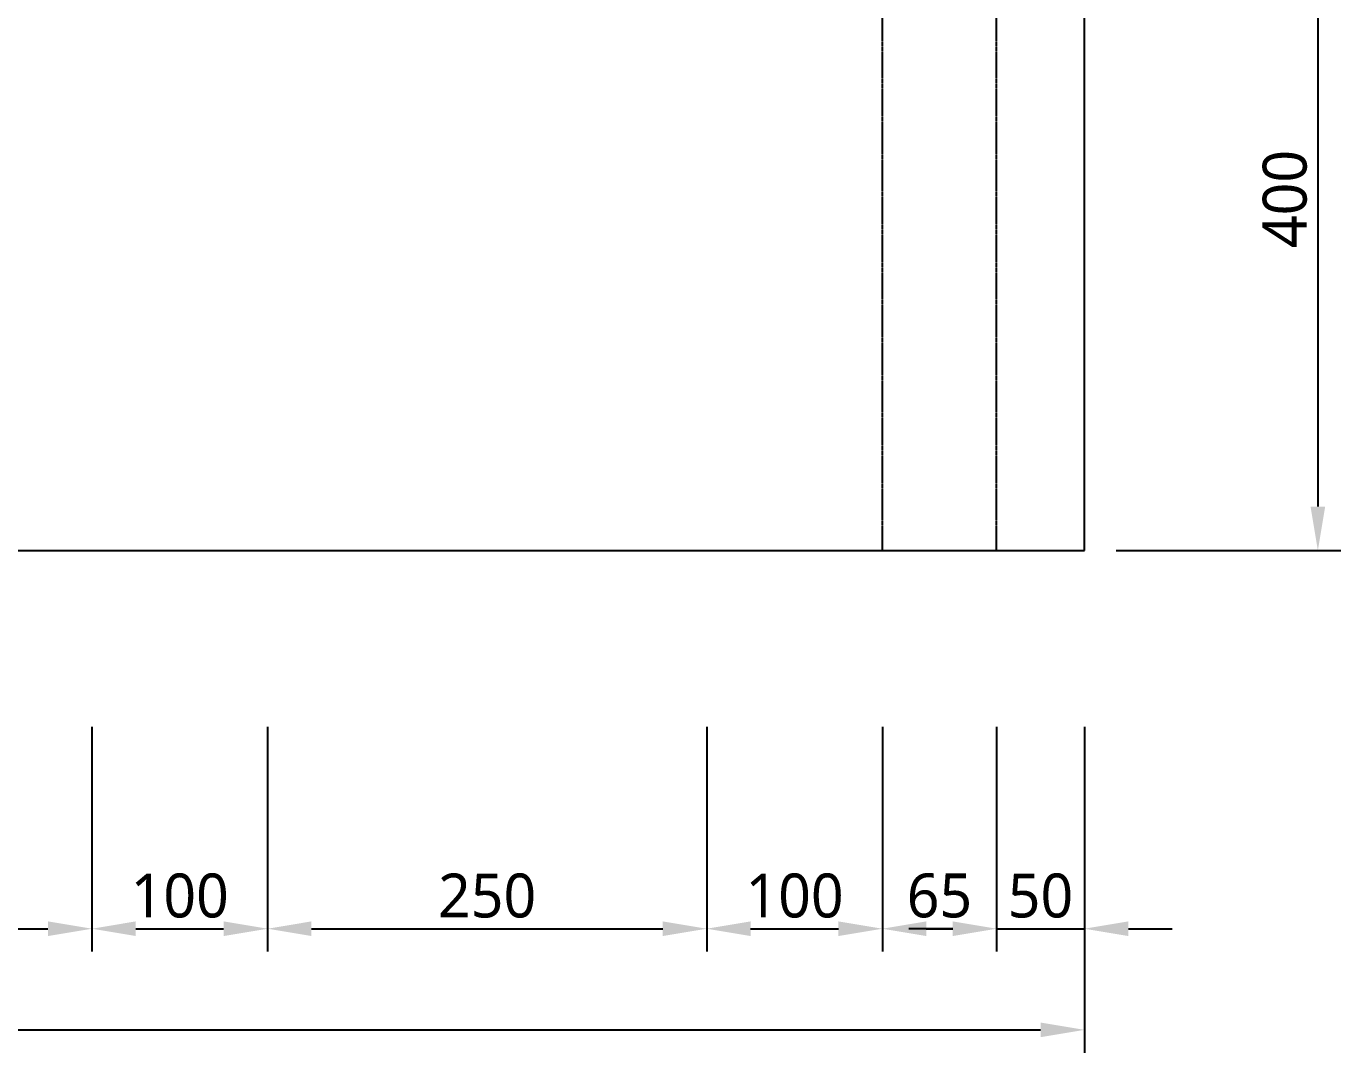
# Model space of a CAD drawing. Header units: millimetres. Extents: x -9013 to 516, y -36629 to 6082.
# Drawn here: x -1635 to -887, y -3633 to -3049 of the extents above; entities that cross this region are included whole.
import ezdxf

# ---------------------------------------------------------------- set-up
doc = ezdxf.new("R2010")
doc.units = ezdxf.units.MM
doc.header["$LTSCALE"] = 0.05
doc.linetypes.add('CENTER2', pattern=[28.575, 19.05, -3.175, 3.175, -3.175])
doc.layers.get('0').update_dxf_attribs({"lineweight": 18})
doc.layers.get('Defpoints').update_dxf_attribs({"color": 140, "lineweight": 18})
doc.layers.add('2CONC', color=4, linetype='Continuous')
doc.layers.add('HWAT___5CS', color=3, linetype='CENTER2')
doc.styles.add('trebuchet_MS', font='trebuc.ttf')
doc.dimstyles.new('MGP', dxfattribs={"dimtxt": 2.5, "dimasz": 2.5, "dimexe": 1.25, "dimexo": 0.625, "dimtad": 1, "dimdec": 0, "dimtxsty": 'trebuchet_MS', "dimcen": 2.5, "dimclrt": 7, "dimadec": 0, "dimazin": 0, "dimtfac": 1, "dimtdec": 0, "dimtmove": 0, "dimatfit": 3, "dimfxl": 1.148294, "dimfxlon": 1, "dimarcsym": 2})

# ---------------------------------------------------------------- blocks, each defined once
blk = doc.blocks.new('*D270')
at = {"color": 0, "lineweight": -2, "transparency": 16777216}
for p, q in [((-2198.14, -3447.95), (-2198.14, -3575.78)), ((-1598.14, -3447.95), (-1598.14, -3575.78)), ((-2173.14, -3562.78), (-1623.14, -3562.78))]:
    blk.add_line(p, q, dxfattribs=at)
at = {"color": 0, "transparency": 16777216}
for points in [[(-2173.14, -3558.61), (-2173.14, -3566.94), (-2198.14, -3562.78)], [(-1623.14, -3558.61), (-1623.14, -3566.94), (-1598.14, -3562.78)]]:
    blk.add_solid(points, dxfattribs=at)
at = {"layer": 'Defpoints', "color": 0, "transparency": 16777216}
for p in [(-2198.14, -3347.63), (-1598.14, -3347.63), (-1598.14, -3562.78)]:
    blk.add_point(p, dxfattribs=at)
at = {"color": 7, "transparency": 16777216, "insert": (-1898.14, -3544.02), "char_height": 25, "attachment_point": 5, "style": 'trebuchet_MS'}
blk.add_mtext('600', dxfattribs=at)
blk = doc.blocks.new('*D271')
at = {"color": 0, "lineweight": -2, "transparency": 16777216}
for p, q in [((-2348.14, -3505.48), (-2348.14, -3633.31)), ((-1033.14, -3505.48), (-1033.14, -3633.31)), ((-2323.14, -3620.31), (-1058.14, -3620.31))]:
    blk.add_line(p, q, dxfattribs=at)
at = {"color": 0, "transparency": 16777216}
for points in [[(-2323.14, -3616.14), (-2323.14, -3624.48), (-2348.14, -3620.31)], [(-1058.14, -3616.14), (-1058.14, -3624.48), (-1033.14, -3620.31)]]:
    blk.add_solid(points, dxfattribs=at)
at = {"layer": 'Defpoints', "color": 0, "transparency": 16777216}
for p in [(-1033.14, -3288.33), (-2348.14, -3308.78), (-1033.14, -3620.31)]:
    blk.add_point(p, dxfattribs=at)
at = {"color": 7, "transparency": 16777216, "insert": (-1690.64, -3601.59), "char_height": 25, "attachment_point": 5, "style": 'trebuchet_MS'}
blk.add_mtext('1315', dxfattribs=at)
blk = doc.blocks.new('*D279')
at = {"color": 0, "lineweight": -2, "transparency": 16777216}
for p, q in [((-1498.14, -3447.95), (-1498.14, -3575.78)), ((-1598.14, -3459.48), (-1598.14, -3575.78)), ((-1573.14, -3562.78), (-1523.14, -3562.78))]:
    blk.add_line(p, q, dxfattribs=at)
at = {"color": 0, "transparency": 16777216}
for points in [[(-1573.14, -3558.61), (-1573.14, -3566.94), (-1598.14, -3562.78)], [(-1523.14, -3558.61), (-1523.14, -3566.94), (-1498.14, -3562.78)]]:
    blk.add_solid(points, dxfattribs=at)
at = {"layer": 'Defpoints', "color": 0, "transparency": 16777216}
for p in [(-1498.14, -3247.63), (-1598.14, -3453.48), (-1498.14, -3562.78)]:
    blk.add_point(p, dxfattribs=at)
at = {"color": 7, "transparency": 16777216, "insert": (-1548.14, -3544.06), "char_height": 25, "attachment_point": 5, "style": 'trebuchet_MS'}
blk.add_mtext('100', dxfattribs=at)
blk = doc.blocks.new('*D280')
at = {"color": 0, "lineweight": -2, "transparency": 16777216}
for p, q in [((-1498.14, -3447.95), (-1498.14, -3575.78)), ((-1248.14, -3447.95), (-1248.14, -3575.78)), ((-1473.14, -3562.78), (-1273.14, -3562.78))]:
    blk.add_line(p, q, dxfattribs=at)
at = {"color": 0, "transparency": 16777216}
for points in [[(-1473.14, -3558.61), (-1473.14, -3566.94), (-1498.14, -3562.78)], [(-1273.14, -3558.61), (-1273.14, -3566.94), (-1248.14, -3562.78)]]:
    blk.add_solid(points, dxfattribs=at)
at = {"layer": 'Defpoints', "color": 0, "transparency": 16777216}
for p in [(-1498.14, -3247.63), (-1248.14, -3247.63), (-1248.14, -3562.78)]:
    blk.add_point(p, dxfattribs=at)
at = {"color": 7, "transparency": 16777216, "insert": (-1373.14, -3544.06), "char_height": 25, "attachment_point": 5, "style": 'trebuchet_MS'}
blk.add_mtext('250', dxfattribs=at)
blk = doc.blocks.new('*D281')
at = {"color": 0, "lineweight": -2, "transparency": 16777216}
for p, q in [((-1248.14, -3447.95), (-1248.14, -3575.78)), ((-1148.14, -3447.95), (-1148.14, -3575.78)), ((-1223.14, -3562.78), (-1173.14, -3562.78))]:
    blk.add_line(p, q, dxfattribs=at)
at = {"color": 0, "transparency": 16777216}
for points in [[(-1223.14, -3558.61), (-1223.14, -3566.94), (-1248.14, -3562.78)], [(-1173.14, -3558.61), (-1173.14, -3566.94), (-1148.14, -3562.78)]]:
    blk.add_solid(points, dxfattribs=at)
at = {"layer": 'Defpoints', "color": 0, "transparency": 16777216}
for p in [(-1248.14, -3247.63), (-1148.14, -3247.63), (-1148.14, -3562.78)]:
    blk.add_point(p, dxfattribs=at)
at = {"color": 7, "transparency": 16777216, "insert": (-1198.14, -3544.06), "char_height": 25, "attachment_point": 5, "style": 'trebuchet_MS'}
blk.add_mtext('100', dxfattribs=at)
blk = doc.blocks.new('*D282')
at = {"color": 0, "lineweight": -2, "transparency": 16777216}
for p, q in [((-1148.14, -3447.95), (-1148.14, -3575.78)), ((-1083.14, -3447.95), (-1083.14, -3575.78)), ((-1123.14, -3562.78), (-1108.14, -3562.78))]:
    blk.add_line(p, q, dxfattribs=at)
at = {"color": 0, "transparency": 16777216}
for points in [[(-1123.14, -3558.61), (-1123.14, -3566.94), (-1148.14, -3562.78)], [(-1108.14, -3558.61), (-1108.14, -3566.94), (-1083.14, -3562.78)]]:
    blk.add_solid(points, dxfattribs=at)
at = {"layer": 'Defpoints', "color": 0, "transparency": 16777216}
for p in [(-1148.14, -3247.63), (-1083.14, -3258.5), (-1083.14, -3562.78)]:
    blk.add_point(p, dxfattribs=at)
at = {"color": 7, "transparency": 16777216, "insert": (-1115.64, -3544.02), "char_height": 25, "attachment_point": 5, "style": 'trebuchet_MS'}
blk.add_mtext('65', dxfattribs=at)
blk = doc.blocks.new('*D283')
at = {"color": 0, "lineweight": -2, "transparency": 16777216}
for p, q in [((-1083.14, -3447.95), (-1083.14, -3575.78)), ((-1033.14, -3447.95), (-1033.14, -3575.78)), ((-1108.14, -3562.78), (-1133.14, -3562.78)), ((-1083.14, -3562.78), (-1033.14, -3562.78)), ((-1008.14, -3562.78), (-983.14, -3562.78))]:
    blk.add_line(p, q, dxfattribs=at)
at = {"color": 0, "transparency": 16777216}
for points in [[(-1108.14, -3558.61), (-1108.14, -3566.94), (-1083.14, -3562.78)], [(-1008.14, -3558.61), (-1008.14, -3566.94), (-1033.14, -3562.78)]]:
    blk.add_solid(points, dxfattribs=at)
at = {"layer": 'Defpoints', "color": 0, "transparency": 16777216}
for p in [(-1033.14, -3281.56), (-1083.14, -3288.74), (-1033.14, -3562.78)]:
    blk.add_point(p, dxfattribs=at)
at = {"color": 7, "transparency": 16777216, "insert": (-1058.14, -3544.06), "char_height": 25, "attachment_point": 5, "style": 'trebuchet_MS'}
blk.add_mtext('50', dxfattribs=at)
blk = doc.blocks.new('*D288')
at = {"color": 0, "lineweight": -2, "transparency": 16777216}
for p, q in [((-1015.08, -2947.63), (-887.25, -2947.63)), ((-900.25, -2972.63), (-900.25, -3322.63)), ((-1015.08, -3347.63), (-887.25, -3347.63))]:
    blk.add_line(p, q, dxfattribs=at)
at = {"color": 0, "transparency": 16777216}
for points in [[(-904.42, -2972.63), (-896.09, -2972.63), (-900.25, -2947.63)], [(-904.42, -3322.63), (-896.09, -3322.63), (-900.25, -3347.63)]]:
    blk.add_solid(points, dxfattribs=at)
at = {"layer": 'Defpoints', "color": 0, "transparency": 16777216}
for p in [(-1248.14, -2947.63), (-1248.14, -3347.63), (-900.25, -3347.63)]:
    blk.add_point(p, dxfattribs=at)
at = {"color": 7, "transparency": 16777216, "insert": (-918.97, -3147.63), "char_height": 25, "attachment_point": 5, "rotation": 90, "style": 'trebuchet_MS'}
blk.add_mtext('400', dxfattribs=at)

msp = doc.modelspace()

# ---------------------------------------------------------------- linework, layer by layer
at = {"layer": '2CONC', "lineweight": -3}
for p, q in [((-1033.14, -3347.63), (-1033.14, -1297.63)), ((-2348.14, -3347.63), (-1033.14, -3347.63))]:
    msp.add_line(p, q, dxfattribs=at)
at = {"layer": 'HWAT___5CS', "color": 2}
for p, q in [((-1148.14, -3347.63), (-1148.14, -1297.63)), ((-1083.14, -3347.63), (-1083.14, -1297.63))]:
    msp.add_line(p, q, dxfattribs=at)

# ---------------------------------------------------------------- dimensions: what is measured, and where the dimension line sits
dim = msp.add_linear_dim(base=(-900.25, -3347.63), p1=(-1248.14, -2947.63), p2=(-1248.14, -3347.63), angle=90, dimstyle='MGP', override={"dimscale": 100, "dimtxt": 0.25, "dimasz": 0.25, "dimexe": 0.13, "dimexo": 0.06, "dimgap": 0.06, "dimarcsym": 1})
dim.commit()
dim.dimension.update_dxf_attribs({"geometry": '*D288', "text_midpoint": (-918.97, -3147.63)})
for base, p1, p2, picture, middle in [((-1498.14, -3562.78), (-1598.14, -3453.48), (-1498.14, -3247.63), '*D279', (-1548.14, -3544.06)), ((-1248.14, -3562.78), (-1498.14, -3247.63), (-1248.14, -3247.63), '*D280', (-1373.14, -3544.06)), ((-1148.14, -3562.78), (-1248.14, -3247.63), (-1148.14, -3247.63), '*D281', (-1198.14, -3544.06)), ((-1083.14, -3562.78), (-1148.14, -3247.63), (-1083.14, -3258.5), '*D282', (-1115.64, -3544.02)), ((-1033.14, -3562.78), (-1083.14, -3288.74), (-1033.14, -3281.56), '*D283', (-1058.14, -3544.06)), ((-1033.14, -3620.31), (-2348.14, -3308.78), (-1033.14, -3288.33), '*D271', (-1690.64, -3601.59)), ((-1598.14, -3562.78), (-2198.14, -3347.63), (-1598.14, -3347.63), '*D270', (-1898.14, -3544.02))]:
    dim = msp.add_linear_dim(base=base, p1=p1, p2=p2, dimstyle='MGP', override={"dimscale": 100, "dimtxt": 0.25, "dimasz": 0.25, "dimexe": 0.13, "dimexo": 0.06, "dimgap": 0.06, "dimarcsym": 1})
    dim.commit()
    dim.dimension.update_dxf_attribs({"geometry": picture, "text_midpoint": middle})

doc.saveas('drawing.dxf')
